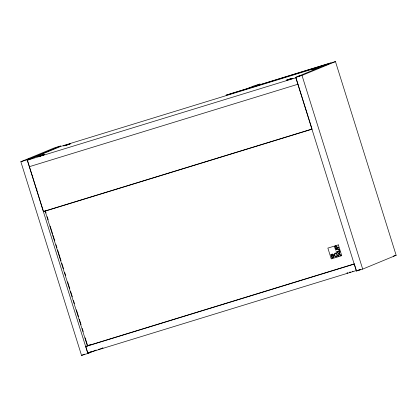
<?xml version="1.0" encoding="UTF-8"?>
<svg xmlns="http://www.w3.org/2000/svg" width="417" height="417" viewBox="0 0 417 417"><rect width="100%" height="100%" fill="white"/><g stroke="black" fill="none" stroke-linecap="round" stroke-linejoin="round"><path stroke-width="0.63" d="M20.85 161.728L54.309 147.899L60.606 145.971L27.147 159.794L20.85 161.728L81.544 355.409L87.841 353.475L96.207 350.019M27.386 160.185L295.94 77.739L312.062 129.187L43.509 211.627L27.386 160.185L60.637 146.445L328.57 64.192M39.433 156.073L43.008 154.999M65.156 145.444L68.732 144.371M40.694 155.708L40.329 155.859L41.533 155.452M66.418 145.08L66.048 145.231L67.257 144.824M41.747 155.364L42.112 155.213M67.465 144.735L67.835 144.584M248.589 88.102L253.817 85.944L260.109 84.01L254.881 86.173M287.845 79.814L289.951 79.188M313.568 69.186L315.669 68.56M289.106 79.449L288.741 79.6L292.88 78.26L286.385 80.288L289.799 79.141M290.159 79.1L290.524 78.949M314.83 68.821L314.465 68.972L315.304 68.711M315.883 68.471L316.248 68.32M291.42 78.735L289.685 79.209M317.144 68.107L315.408 68.581M329.159 63.525L335.456 61.591L396.15 255.272L362.691 269.101L356.394 271.029L295.7 77.348L330.624 62.92L226.04 95.191L329.055 63.566M295.7 77.348L301.991 75.414L335.456 61.591M43.509 211.627L44.551 211.2M85.777 346.517L354.33 264.07L356.363 270.555L87.81 353.001L85.777 346.517L90.525 344.551M81.544 355.409L84.536 354.174M87.81 353.001L91.964 351.281M349.743 272.176L350.108 272.025M356.394 271.029L359.98 269.549M360.168 269.695L360.481 269.564L358.067 270.341M346.996 273.026L347.387 272.88M352.547 271.363L353.006 271.201M102.207 348.258L103.02 347.997M101.081 348.612L101.925 348.346M349.493 272.348L350.343 272.082M29.133 158.971L26.719 159.747L28.815 159.101M297.686 76.53L299.781 75.884L297.373 76.66M29.414 166.67L297.973 84.224M45.078 210.981L311.765 129.108M87.346 345.87L354.351 263.867M393.288 256.153L396.15 255.272M87.732 353.298L89.827 352.657M102.212 348.096L102.613 347.971M99.772 349.008L100.528 348.779M347.1 273.052L347.559 272.927M98.688 349.316L99.147 349.191M98.589 349.337L98.98 349.232M301.991 75.414L362.691 269.101M45.474 211.117L46.058 212.983M47.225 216.704L48.195 219.811M50.139 226.019L52.672 234.088M53.058 235.329L54.809 240.917M55.977 244.638L56.952 247.745M57.629 249.919L61.033 260.781M61.815 263.263L63.566 268.85M64.734 272.577L65.704 275.679M67.648 281.887L69.79 288.715M70.567 291.196L72.318 296.784M73.486 300.511L74.461 303.612M76.405 309.821L78.542 316.649M79.324 319.135L81.075 324.718M82.243 328.445L83.212 331.551M85.157 337.754L87.69 345.829M44.963 210.627L87.372 345.959M27.147 159.794L87.841 353.475M36.946 189.354A1.814 0.453 72.9 0 1 36.8 188.906M32.818 176.005A1.814 0.448 72.9 0 1 32.646 175.604M336.978 255.386L336.92 255.861A0.865 0.839 67.6 0 1 336.529 256.335C332.604 256.606 336.133 250.283 336.978 255.386M334.679 246.713L335.174 248.886L338.755 247.787L338.604 247.302L337.202 247.729C337.421 246.228 335.221 244.972 334.679 246.713M339.558 250.45L338.693 251.576L336.253 252.321L336.102 251.842C340.845 252.327 339.193 247.083 335.57 250.143L335.414 249.653C336.634 248.829 339.574 248.131 339.558 250.45M335.101 246.89L335.409 248.282L336.816 247.849C337.025 246.833 335.617 245.655 335.101 246.89M333.511 254.98L333.183 255.657A0.897 0.865 67.6 0 1 333.944 256.048L333.881 257.393L331.979 258.154L330.822 254.464L332.75 254.026L333.511 254.98M333.647 256.783L332.328 257.607L331.911 256.283L333.277 256.043L333.647 256.783M337.447 255.621L337.343 256.043A1.35 1.308 67.6 0 1 336.999 256.533L336.034 256.903A1.402 1.355 67.6 0 1 335.258 256.679L334.46 255.538L334.366 253.849A1.392 1.345 67.6 0 1 334.872 253.223L336.081 253.03L337.051 253.896A4.337 4.201 67.6 0 1 337.442 255.141L337.447 255.621M339.448 251.816L339.031 253.494L337.723 252.342L337.171 252.514L338.88 253.995L338.302 256.21L338.859 256.038L339.292 254.328L340.626 255.496L341.184 255.324L339.443 253.823L340.001 251.644L339.448 251.816M37.989 156.537L44.468 154.525L37.989 156.537M63.712 145.908L70.192 143.896L63.712 145.908M286.401 80.278L292.864 78.276L286.453 80.288M312.124 69.644L318.604 67.632L312.124 69.644M333.027 255.131L331.791 255.892L331.421 254.714L332.688 254.479L333.027 255.131M38.129 156.479L44.452 154.535L38.129 156.479M338.359 244.873L327.866 248.094L331.254 258.905L341.747 255.684L338.359 244.873"/></g></svg>
